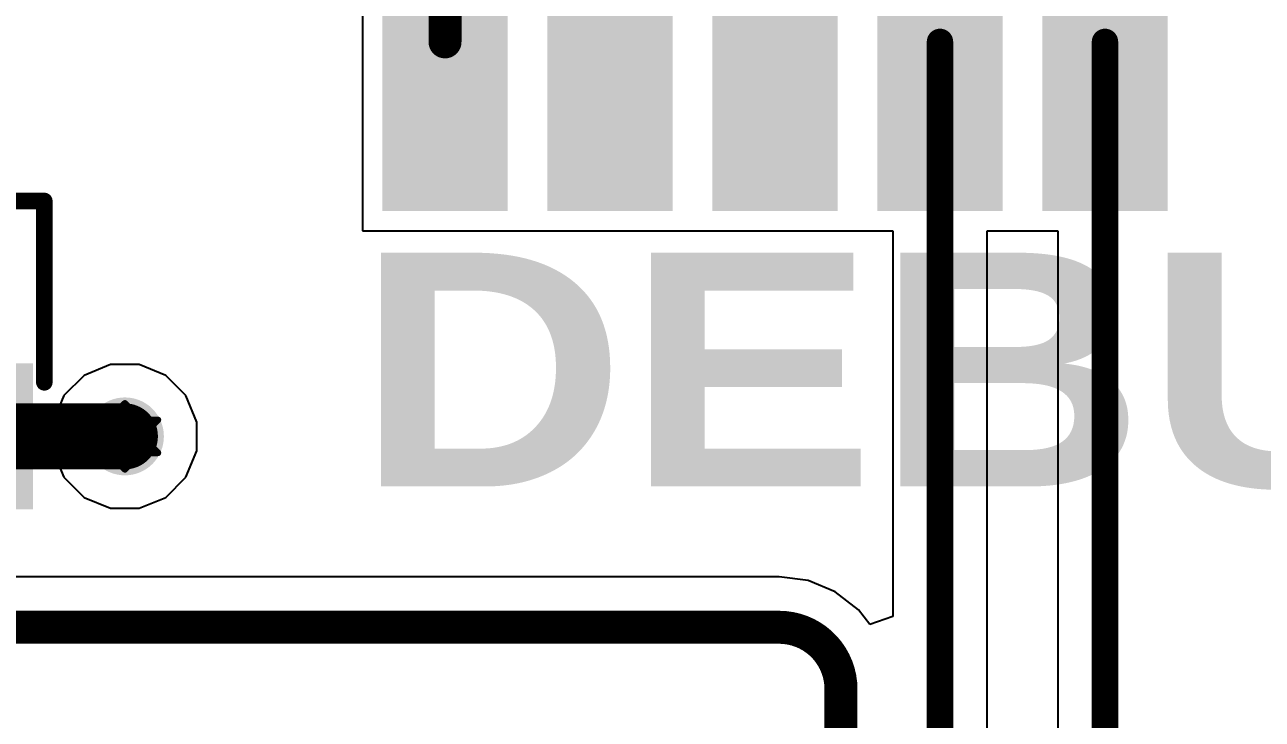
# Model space of a CAD drawing. Header units: inches. Extents: x 24 to 500, y 68 to 269.
# Drawn here: x 356.18 to 365.7, y 168.68 to 174.03 of the extents above; entities that cross this region are included whole.
import ezdxf

# ---------------------------------------------------------------- set-up
doc = ezdxf.new("R2010")
doc.units = ezdxf.units.IN
for name, color, linetype in [('Bottom Layer', 5, 'Continuous'), ('Drill Drawing', 1, 'Continuous'), ('Layer 1', 16, 'Continuous'), ('Layer 2', 76, 'Continuous'), ('Top Layer', 1, 'Continuous'), ('Top Overlay', 2, 'Continuous'), ('Top Paste', 8, 'Continuous'), ('Top Solder', 216, 'Continuous'), ('Via Holes', 16, 'Continuous')]:
    doc.layers.add(name, color=color, linetype=linetype)
doc.styles.add('Arial Black_Bold', font='', dxfattribs={"height": 0.2})
doc.styles.get('Arial Black_Bold').set_extended_font_data('Arial Black', bold=True)

# ---------------------------------------------------------------- blocks, each defined once
blk = doc.blocks.new('SOT_23_163')
at = {"layer": 'Top Layer'}
for points in [[(-0.41, 1.46), (0.41, 1.46), (0.41, 0.54), (-0.41, 0.54)], [(-1.36, -0.54), (-0.54, -0.54), (-0.54, -1.46), (-1.36, -1.46)], [(0.54, -0.54), (1.36, -0.54), (1.36, -1.46), (0.54, -1.46)]]:
    blk.add_hatch(color=1, dxfattribs=at).paths.add_polyline_path(points)
at = {"layer": 'Top Paste'}
for points in [[(-0.41, 1.46), (0.41, 1.46), (0.41, 0.54), (-0.41, 0.54)], [(-1.36, -0.54), (-0.54, -0.54), (-0.54, -1.46), (-1.36, -1.46)], [(0.54, -0.54), (1.36, -0.54), (1.36, -1.46), (0.54, -1.46)]]:
    blk.add_hatch(color=8, dxfattribs=at).paths.add_polyline_path(points)
at = {"layer": 'Top Solder'}
for points in [[(-0.5116, 1.5616), (0.5116, 1.5616), (0.5116, 0.4384), (-0.5116, 0.4384)], [(-1.4616, -0.4384), (-0.4384, -0.4384), (-0.4384, -1.5616), (-1.4616, -1.5616)], [(0.4384, -0.4384), (1.4616, -0.4384), (1.4616, -1.5616), (0.4384, -1.5616)]]:
    blk.add_hatch(color=216, dxfattribs=at).paths.add_polyline_path(points)
at = {"layer": 'Top Overlay'}
for points in [[(-1.5494, -0.5842, 0.127, 0.127, 0), (-1.5494, 0.8128, 0.127, 0.127, 0)], [(-1.5494, 0.8128, 0.127, 0.127, 0), (-0.5588, 0.8128, 0.127, 0.127, 0)], [(0.5588, 0.8128, 0.127, 0.127, 0), (1.5494, 0.8128, 0.127, 0.127, 0)], [(1.5494, -0.5842, 0.127, 0.127, 0), (1.5494, 0.8128, 0.127, 0.127, 0)], [(-0.3302, -0.7874, 0.127, 0.127, 0), (0.3302, -0.7874, 0.127, 0.127, 0)], [(-1.6764, -1.0414, 0.127, 0.127, 0), (-1.5494, -1.1684, 0.127, 0.127, 0)], [(-1.6764, -1.2954, 0.127, 0.127, 0), (-1.6764, -1.0414, 0.127, 0.127, 0)], [(-1.6764, -1.2954, 0.127, 0.127, 0), (-1.5494, -1.1684, 0.127, 0.127, 0)]]:
    blk.add_lwpolyline(points, format="xyseb", dxfattribs=at)
for points in [[(-1.5812, 0.8128, 0.0635, 0.0635, 1), (-1.5176, 0.8128, 0.0635, 0.0635, 1)], [(-1.5812, 0.8128, 0.0635, 0.0635, 1), (-1.5176, 0.8128, 0.0635, 0.0635, 1)], [(-0.5905, 0.8128, 0.0635, 0.0635, 1), (-0.5271, 0.8128, 0.0635, 0.0635, 1)], [(0.5271, 0.8128, 0.0635, 0.0635, 1), (0.5905, 0.8128, 0.0635, 0.0635, 1)], [(1.5176, 0.8128, 0.0635, 0.0635, 1), (1.5812, 0.8128, 0.0635, 0.0635, 1)], [(1.5176, 0.8128, 0.0635, 0.0635, 1), (1.5812, 0.8128, 0.0635, 0.0635, 1)], [(-1.5812, -0.5842, 0.0635, 0.0635, 1), (-1.5176, -0.5842, 0.0635, 0.0635, 1)], [(1.5176, -0.5842, 0.0635, 0.0635, 1), (1.5812, -0.5842, 0.0635, 0.0635, 1)], [(-0.3619, -0.7874, 0.0635, 0.0635, 1), (-0.2984, -0.7874, 0.0635, 0.0635, 1)], [(0.2984, -0.7874, 0.0635, 0.0635, 1), (0.3619, -0.7874, 0.0635, 0.0635, 1)], [(-1.7082, -1.0414, 0.0635, 0.0635, 1), (-1.6446, -1.0414, 0.0635, 0.0635, 1)], [(-1.7082, -1.0414, 0.0635, 0.0635, 1), (-1.6446, -1.0414, 0.0635, 0.0635, 1)], [(-1.5812, -1.1684, 0.0635, 0.0635, 1), (-1.5176, -1.1684, 0.0635, 0.0635, 1)], [(-1.5812, -1.1684, 0.0635, 0.0635, 1), (-1.5176, -1.1684, 0.0635, 0.0635, 1)], [(-1.7082, -1.2954, 0.0635, 0.0635, 1), (-1.6446, -1.2954, 0.0635, 0.0635, 1)], [(-1.7082, -1.2954, 0.0635, 0.0635, 1), (-1.6446, -1.2954, 0.0635, 0.0635, 1)]]:
    blk.add_lwpolyline(points, format="xyseb", close=True, dxfattribs=at)
blk = doc.blocks.new('20021121_00010C4LF__188')
at = {"layer": 'Top Layer'}
for points in [[(-2.92, 3.15), (-2.16, 3.15), (-2.16, 0.75), (-2.92, 0.75)], [(-1.65, 3.15), (-0.89, 3.15), (-0.89, 0.75), (-1.65, 0.75)], [(-0.38, 3.15), (0.38, 3.15), (0.38, 0.75), (-0.38, 0.75)], [(0.89, 3.15), (1.65, 3.15), (1.65, 0.75), (0.89, 0.75)], [(2.16, 3.15), (2.92, 3.15), (2.92, 0.75), (2.16, 0.75)], [(-2.92, -0.75), (-2.16, -0.75), (-2.16, -3.15), (-2.92, -3.15)], [(-1.65, -0.75), (-0.89, -0.75), (-0.89, -3.15), (-1.65, -3.15)], [(-0.38, -0.75), (0.38, -0.75), (0.38, -3.15), (-0.38, -3.15)], [(0.89, -0.75), (1.65, -0.75), (1.65, -3.15), (0.89, -3.15)], [(2.16, -0.75), (2.92, -0.75), (2.92, -3.15), (2.16, -3.15)]]:
    blk.add_hatch(color=1, dxfattribs=at).paths.add_polyline_path(points)
at = {"layer": 'Top Paste'}
for points in [[(-2.92, 3.15), (-2.16, 3.15), (-2.16, 0.75), (-2.92, 0.75)], [(-1.65, 3.15), (-0.89, 3.15), (-0.89, 0.75), (-1.65, 0.75)], [(-0.38, 3.15), (0.38, 3.15), (0.38, 0.75), (-0.38, 0.75)], [(0.89, 3.15), (1.65, 3.15), (1.65, 0.75), (0.89, 0.75)], [(2.16, 3.15), (2.92, 3.15), (2.92, 0.75), (2.16, 0.75)], [(-2.92, -0.75), (-2.16, -0.75), (-2.16, -3.15), (-2.92, -3.15)], [(-1.65, -0.75), (-0.89, -0.75), (-0.89, -3.15), (-1.65, -3.15)], [(-0.38, -0.75), (0.38, -0.75), (0.38, -3.15), (-0.38, -3.15)], [(0.89, -0.75), (1.65, -0.75), (1.65, -3.15), (0.89, -3.15)], [(2.16, -0.75), (2.92, -0.75), (2.92, -3.15), (2.16, -3.15)]]:
    blk.add_hatch(color=8, dxfattribs=at).paths.add_polyline_path(points)
at = {"layer": 'Top Solder'}
for points in [[(-3.0216, 3.2516), (-2.0584, 3.2516), (-2.0584, 0.6484), (-3.0216, 0.6484)], [(-1.7516, 3.2516), (-0.7884, 3.2516), (-0.7884, 0.6484), (-1.7516, 0.6484)], [(-0.4816, 3.2516), (0.4816, 3.2516), (0.4816, 0.6484), (-0.4816, 0.6484)], [(0.7884, 3.2516), (1.7516, 3.2516), (1.7516, 0.6484), (0.7884, 0.6484)], [(2.0584, 3.2516), (3.0216, 3.2516), (3.0216, 0.6484), (2.0584, 0.6484)], [(-3.0216, -0.6484), (-2.0584, -0.6484), (-2.0584, -3.2516), (-3.0216, -3.2516)], [(-1.7516, -0.6484), (-0.7884, -0.6484), (-0.7884, -3.2516), (-1.7516, -3.2516)], [(-0.4816, -0.6484), (0.4816, -0.6484), (0.4816, -3.2516), (-0.4816, -3.2516)], [(0.7884, -0.6484), (1.7516, -0.6484), (1.7516, -3.2516), (0.7884, -3.2516)], [(2.0584, -0.6484), (3.0216, -0.6484), (3.0216, -3.2516), (2.0584, -3.2516)]]:
    blk.add_hatch(color=216, dxfattribs=at).paths.add_polyline_path(points)
at = {"layer": 'Top Overlay'}
for points in [[(-3.2258, 1.2192, 0.127, 0.127, 0), (-3.2258, -1.143, 0.127, 0.127, 0)], [(3.2258, 1.2192, 0.127, 0.127, 0), (3.2258, -1.143, 0.127, 0.127, 0)]]:
    blk.add_lwpolyline(points, format="xyseb", dxfattribs=at)
for points in [[(-3.2575, 1.2192, 0.0635, 0.0635, 1), (-3.194, 1.2192, 0.0635, 0.0635, 1)], [(3.1941, 1.2192, 0.0635, 0.0635, 1), (3.2576, 1.2192, 0.0635, 0.0635, 1)], [(-3.2575, -1.143, 0.0635, 0.0635, 1), (-3.194, -1.143, 0.0635, 0.0635, 1)], [(3.1941, -1.143, 0.0635, 0.0635, 1), (3.2576, -1.143, 0.0635, 0.0635, 1)], [(-3.175, -1.9558, 0.254, 0.254, 1), (-3.429, -1.9558, 0.254, 0.254, 1)], [(-3.4925, -1.9558, 0.127, 0.127, 1), (-3.3655, -1.9558, 0.127, 0.127, 1)], [(-3.2385, -1.9558, 0.127, 0.127, 1), (-3.1115, -1.9558, 0.127, 0.127, 1)]]:
    blk.add_lwpolyline(points, format="xyseb", close=True, dxfattribs=at)

msp = doc.modelspace()

# ---------------------------------------------------------------- hatches: boundary and pattern name
at = {"layer": 'Bottom Layer'}
h = msp.add_hatch(color=5, dxfattribs=at)
edge = h.paths.add_edge_path()
edge.add_arc((356.9462, 170.8624), 0.3, 0, 360)
at = {"layer": 'Layer 1'}
h = msp.add_hatch(color=16, dxfattribs=at)
edge = h.paths.add_edge_path()
edge.add_arc((356.9462, 170.8624), 0.3, 0, 360)
at = {"layer": 'Layer 2'}
h = msp.add_hatch(color=76, dxfattribs=at)
edge = h.paths.add_edge_path()
edge.add_arc((356.9462, 170.8624), 0.3, 0, 360)
at = {"layer": 'Top Layer'}
h = msp.add_hatch(color=1, dxfattribs=at)
edge = h.paths.add_edge_path()
edge.add_arc((356.9462, 170.8624), 0.3, 0, 360)
at = {"layer": 'Via Holes'}
h = msp.add_hatch(color=7, dxfattribs=at)
edge = h.paths.add_edge_path()
edge.add_arc((356.9462, 170.8624), 0.15, 0, 360)

# ---------------------------------------------------------------- linework, layer by layer
at = {"layer": 'Bottom Layer'}
for p, q in [((356.836, 171.4164), (356.6324, 171.3321)), ((357.0564, 171.4164), (356.836, 171.4164)), ((357.26, 171.3321), (357.0564, 171.4164)), ((356.6324, 171.3321), (356.4765, 171.1762)), ((357.4159, 171.1762), (357.26, 171.3321)), ((356.4765, 171.1762), (356.3922, 170.9726)), ((357.5002, 170.9726), (357.4159, 171.1762)), ((356.3922, 170.9726), (356.3922, 170.7522)), ((357.5002, 170.7522), (357.5002, 170.9726)), ((356.3922, 170.7522), (356.4765, 170.5486)), ((357.4159, 170.5486), (357.5002, 170.7522)), ((356.4765, 170.5486), (356.6324, 170.3928)), ((357.26, 170.3928), (357.4159, 170.5486)), ((356.6324, 170.3928), (356.836, 170.3084)), ((357.0564, 170.3084), (357.26, 170.3928)), ((356.836, 170.3084), (357.0564, 170.3084))]:
    msp.add_line(p, q, dxfattribs=at)
at = {"layer": 'Drill Drawing'}
for points in [[(356.8192, 170.9894, 0.0508, 0.0508, 0), (356.9462, 171.1164, 0.0508, 0.0508, 0)], [(356.9462, 171.1164, 0.0508, 0.0508, 0), (357.0732, 170.9894, 0.0508, 0.0508, 0)], [(356.6922, 170.9894, 0.0508, 0.0508, 0), (356.8192, 170.8624, 0.0508, 0.0508, 0)], [(356.6922, 170.9894, 0.0508, 0.0508, 0), (356.8192, 170.9894, 0.0508, 0.0508, 0)], [(357.0732, 170.9894, 0.0508, 0.0508, 0), (357.2002, 170.9894, 0.0508, 0.0508, 0)], [(357.0732, 170.8624, 0.0508, 0.0508, 0), (357.2002, 170.9894, 0.0508, 0.0508, 0)], [(356.6922, 170.7354, 0.0508, 0.0508, 0), (356.8192, 170.8624, 0.0508, 0.0508, 0)], [(357.0732, 170.8624, 0.0508, 0.0508, 0), (357.2002, 170.7354, 0.0508, 0.0508, 0)], [(356.6922, 170.7354, 0.0508, 0.0508, 0), (356.8192, 170.7354, 0.0508, 0.0508, 0)], [(356.8192, 170.7354, 0.0508, 0.0508, 0), (356.9462, 170.6084, 0.0508, 0.0508, 0)], [(356.9462, 170.6084, 0.0508, 0.0508, 0), (357.0732, 170.7354, 0.0508, 0.0508, 0)], [(357.0732, 170.7354, 0.0508, 0.0508, 0), (357.2002, 170.7354, 0.0508, 0.0508, 0)]]:
    msp.add_lwpolyline(points, format="xyseb", dxfattribs=at)
for points in [[(356.9335, 171.1164, 0.0254, 0.0254, 1), (356.9589, 171.1164, 0.0254, 0.0254, 1)], [(356.9335, 171.1164, 0.0254, 0.0254, 1), (356.9589, 171.1164, 0.0254, 0.0254, 1)], [(356.6795, 170.9894, 0.0254, 0.0254, 1), (356.7049, 170.9894, 0.0254, 0.0254, 1)], [(356.6795, 170.9894, 0.0254, 0.0254, 1), (356.7049, 170.9894, 0.0254, 0.0254, 1)], [(356.8065, 170.9894, 0.0254, 0.0254, 1), (356.8319, 170.9894, 0.0254, 0.0254, 1)], [(356.8065, 170.9894, 0.0254, 0.0254, 1), (356.8319, 170.9894, 0.0254, 0.0254, 1)], [(357.0605, 170.9894, 0.0254, 0.0254, 1), (357.0859, 170.9894, 0.0254, 0.0254, 1)], [(357.0605, 170.9894, 0.0254, 0.0254, 1), (357.0859, 170.9894, 0.0254, 0.0254, 1)], [(357.1875, 170.9894, 0.0254, 0.0254, 1), (357.2129, 170.9894, 0.0254, 0.0254, 1)], [(357.1875, 170.9894, 0.0254, 0.0254, 1), (357.2129, 170.9894, 0.0254, 0.0254, 1)], [(356.8065, 170.8624, 0.0254, 0.0254, 1), (356.8319, 170.8624, 0.0254, 0.0254, 1)], [(356.8065, 170.8624, 0.0254, 0.0254, 1), (356.8319, 170.8624, 0.0254, 0.0254, 1)], [(357.0605, 170.8624, 0.0254, 0.0254, 1), (357.0859, 170.8624, 0.0254, 0.0254, 1)], [(357.0605, 170.8624, 0.0254, 0.0254, 1), (357.0859, 170.8624, 0.0254, 0.0254, 1)], [(356.6795, 170.7354, 0.0254, 0.0254, 1), (356.7049, 170.7354, 0.0254, 0.0254, 1)], [(356.6795, 170.7354, 0.0254, 0.0254, 1), (356.7049, 170.7354, 0.0254, 0.0254, 1)], [(356.8065, 170.7354, 0.0254, 0.0254, 1), (356.8319, 170.7354, 0.0254, 0.0254, 1)], [(356.8065, 170.7354, 0.0254, 0.0254, 1), (356.8319, 170.7354, 0.0254, 0.0254, 1)], [(357.0605, 170.7354, 0.0254, 0.0254, 1), (357.0859, 170.7354, 0.0254, 0.0254, 1)], [(357.0605, 170.7354, 0.0254, 0.0254, 1), (357.0859, 170.7354, 0.0254, 0.0254, 1)], [(357.1875, 170.7354, 0.0254, 0.0254, 1), (357.2129, 170.7354, 0.0254, 0.0254, 1)], [(357.1875, 170.7354, 0.0254, 0.0254, 1), (357.2129, 170.7354, 0.0254, 0.0254, 1)], [(356.9335, 170.6084, 0.0254, 0.0254, 1), (356.9589, 170.6084, 0.0254, 0.0254, 1)], [(356.9335, 170.6084, 0.0254, 0.0254, 1), (356.9589, 170.6084, 0.0254, 0.0254, 1)]]:
    msp.add_lwpolyline(points, format="xyseb", close=True, dxfattribs=at)
at = {"layer": 'Layer 2'}
for p, q in [((356.836, 171.4164), (356.6324, 171.3321)), ((357.0564, 171.4164), (356.836, 171.4164)), ((357.26, 171.3321), (357.0564, 171.4164)), ((356.6324, 171.3321), (356.4765, 171.1762)), ((357.4159, 171.1762), (357.26, 171.3321)), ((356.4765, 171.1762), (356.3922, 170.9726)), ((357.5002, 170.9726), (357.4159, 171.1762)), ((356.3922, 170.9726), (356.3922, 170.7522)), ((357.5002, 170.7522), (357.5002, 170.9726)), ((356.3922, 170.7522), (356.4765, 170.5486)), ((357.4159, 170.5486), (357.5002, 170.7522)), ((356.4765, 170.5486), (356.6324, 170.3928)), ((357.26, 170.3928), (357.4159, 170.5486)), ((356.6324, 170.3928), (356.836, 170.3084)), ((357.0564, 170.3084), (357.26, 170.3928)), ((356.836, 170.3084), (357.0564, 170.3084))]:
    msp.add_line(p, q, dxfattribs=at)
at = {"layer": 'Top Layer'}
for p, q in [((358.776, 175.354), (358.776, 172.446)), ((358.776, 172.446), (360.044, 172.446)), ((360.044, 172.446), (360.044, 172.446)), ((360.044, 172.446), (360.046, 172.446)), ((360.046, 172.446), (360.046, 172.446)), ((360.046, 172.446), (361.314, 172.446)), ((361.314, 172.446), (361.314, 172.446)), ((361.314, 172.446), (361.316, 172.446)), ((361.316, 172.446), (361.316, 172.446)), ((361.316, 172.446), (362.584, 172.446)), ((362.584, 172.446), (362.584, 172.446)), ((362.584, 172.446), (362.586, 172.446)), ((362.586, 172.446), (362.586, 172.446)), ((362.586, 172.446), (362.8574, 172.446)), ((362.8574, 172.446), (362.8574, 169.475)), ((363.5826, 163.322), (363.5826, 172.446)), ((363.5826, 172.446), (363.854, 172.446)), ((363.854, 172.446), (363.854, 172.446)), ((363.854, 172.446), (363.856, 172.446)), ((363.856, 172.446), (363.856, 172.446)), ((363.856, 172.446), (364.1274, 172.446)), ((364.1274, 172.446), (364.1274, 160.0056)), ((361.9812, 169.7811), (355.9855, 169.7811)), ((361.9821, 169.7809), (361.9812, 169.7811)), ((362.2051, 169.7515), (361.9821, 169.7809)), ((362.4138, 169.6651), (362.2051, 169.7515)), ((362.593, 169.5276), (362.4138, 169.6651)), ((362.6796, 169.4146), (362.593, 169.5276)), ((362.8574, 169.475), (362.6796, 169.4146))]:
    msp.add_line(p, q, dxfattribs=at)
for points in [[(359.41, 173.9, 0.254, 0.254, 0), (359.41, 175.1313, 0.254, 0.254, 0)], [(363.22, 163.322, 0.2032, 0.2032, 0), (363.22, 173.9, 0.2032, 0.2032, 0)], [(364.49, 160.0056, 0.2032, 0.2032, 0), (364.49, 173.9, 0.2032, 0.2032, 0)], [(355.7265, 170.8624, 0.508, 0.508, 0), (356.9462, 170.8624, 0.508, 0.508, 0)], [(355.3505, 169.3926, 0.254, 0.254, 0), (361.9812, 169.3926, 0.254, 0.254, 0)], [(361.9812, 169.3926, 0.254, 0.254, -0.414214), (362.458, 168.9158, 0.254, 0.254, 0)], [(362.458, 163.4744, 0.254, 0.254, 0), (362.458, 168.9158, 0.254, 0.254, 0)]]:
    msp.add_lwpolyline(points, format="xyseb", dxfattribs=at)
for points in [[(359.3465, 173.9, 0.127, 0.127, 1), (359.4735, 173.9, 0.127, 0.127, 1)], [(363.1692, 173.9, 0.1016, 0.1016, 1), (363.2708, 173.9, 0.1016, 0.1016, 1)], [(364.4392, 173.9, 0.1016, 0.1016, 1), (364.5408, 173.9, 0.1016, 0.1016, 1)], [(356.8192, 170.8624, 0.254, 0.254, 1), (357.0732, 170.8624, 0.254, 0.254, 1)], [(361.9177, 169.3926, 0.127, 0.127, 1), (362.0447, 169.3926, 0.127, 0.127, 1)], [(361.9177, 169.3926, 0.127, 0.127, 1), (362.0447, 169.3926, 0.127, 0.127, 1)], [(362.3945, 168.9158, 0.127, 0.127, 1), (362.5215, 168.9158, 0.127, 0.127, 1)], [(362.3945, 168.9158, 0.127, 0.127, 1), (362.5215, 168.9158, 0.127, 0.127, 1)]]:
    msp.add_lwpolyline(points, format="xyseb", close=True, dxfattribs=at)

# ---------------------------------------------------------------- block references
at = {"rotation": 180}
msp.add_blockref('20021121_00010C4LF__188', (361.95, 175.85), dxfattribs=at)
msp.add_blockref('SOT_23_163', (354.7765, 171.8624))

# ---------------------------------------------------------------- texts
at = {"layer": 'Top Overlay', "style": 'Arial Black_Bold'}
msp.add_text('DEBUG', height=1.8, rotation=360, dxfattribs=at).set_placement((358.7242, 170.4767))

doc.saveas('drawing.dxf')
